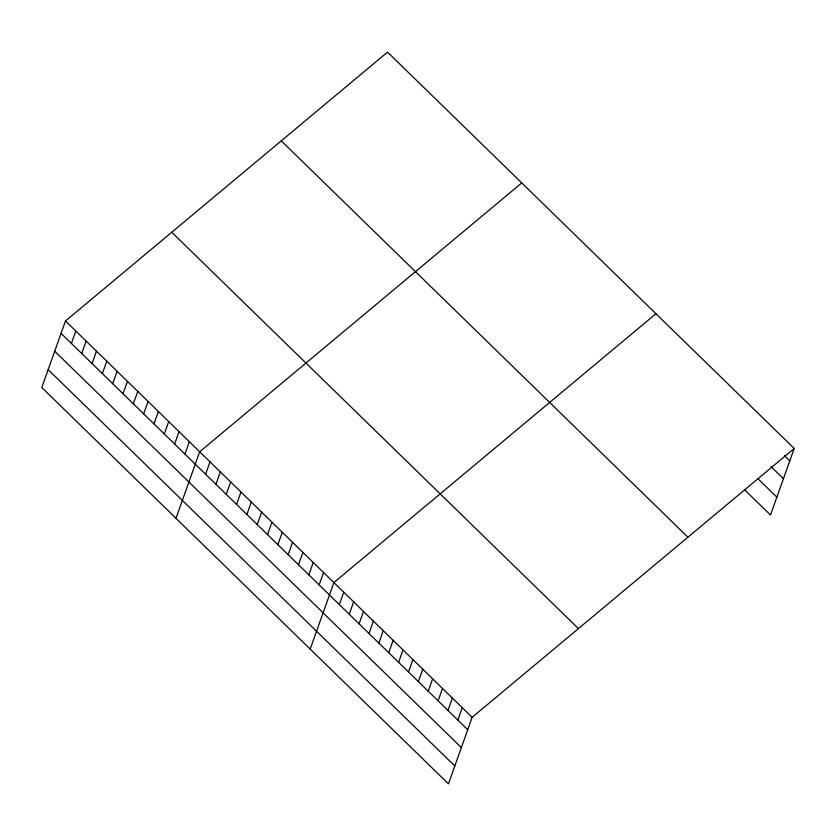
<?xml version="1.0" encoding="UTF-8"?>
<svg xmlns="http://www.w3.org/2000/svg" width="836" height="836" viewBox="0 0 836 836"><rect width="100%" height="100%" fill="white"/><g stroke="black" fill="none" stroke-linecap="round" stroke-linejoin="round"><path stroke-width="1.25" d="M65.49 320.972L41.8 387.517L448.451 783.865L472.141 717.33L794.2 448.483L387.549 52.135L65.49 320.972L472.141 717.33M71.405 343.429L75.815 331.035M81.729 353.492L86.139 341.098M92.054 363.545L96.464 351.162M102.368 373.608L106.789 361.225M112.693 383.672L117.103 371.278M123.017 393.735L127.427 381.341M133.342 403.798L137.752 391.405M143.667 413.851L148.076 401.468M153.991 423.915L158.401 411.531M164.305 433.978L168.726 421.584M174.63 444.041L179.04 431.648M184.955 454.094L189.364 441.711M175.999 518.31L199.689 451.774L521.748 182.927M205.604 474.221L210.014 461.827M215.918 484.284L220.338 471.891M226.242 494.348L230.652 481.954M236.567 504.401L240.977 492.017M246.892 514.464L251.302 502.081M257.216 524.527L261.626 512.134M267.541 534.591L271.951 522.197M277.855 544.654L282.275 532.26M288.18 554.707L292.59 542.324M298.504 564.77L302.914 552.387M308.829 574.834L313.239 562.44M319.153 584.897L323.563 572.503M310.187 649.102L333.888 582.567L655.936 313.73M339.353 604.585L343.763 592.191M349.229 614.209L353.638 601.815M359.104 623.834L363.514 611.44M368.979 633.458L373.389 621.064M378.854 643.083L383.264 630.699M388.73 652.707L393.139 640.324M398.605 662.331L403.015 649.948M408.48 671.956L412.89 659.573M418.355 681.591L422.765 669.197M428.231 691.215L432.64 678.822M438.106 700.84L442.516 688.446M447.981 710.464L452.391 698.07M457.856 720.089L462.266 707.695M794.2 448.483L770.51 515.028L744.468 489.645M784.398 455.62L789.79 460.876M770.855 466.488L783.426 478.746M758.012 478.777L776.874 497.159M281.272 140.856L687.923 537.203M171.767 232.262L578.428 628.609M61.08 333.365L467.732 729.713M54.716 351.235L461.367 747.583M48.164 369.648L454.815 765.995"/></g></svg>
